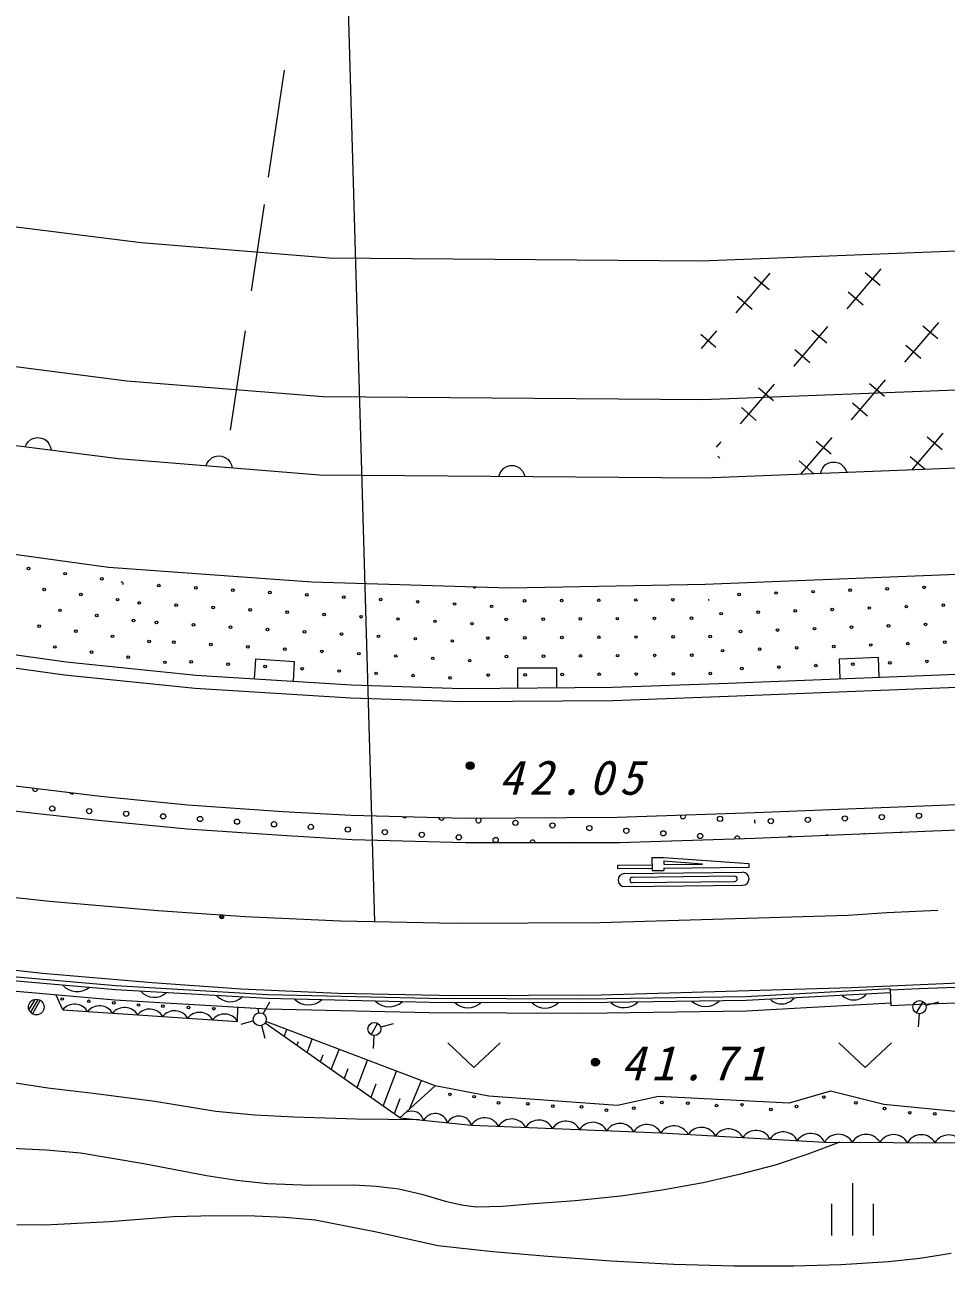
# Model space of a CAD drawing. Units: millimetres, scale not verified. Extents: x 40000 to 680000, y 20000 to 380000.
# Drawn here: x 418681 to 453852, y 271716 to 319128 of the extents above; entities that cross this region are included whole.
import ezdxf

# ---------------------------------------------------------------- set-up
doc = ezdxf.new("R2010")
doc.units = ezdxf.units.MM
doc.header["$LTSCALE"] = 1000
doc.linetypes.add('CHAIN', pattern=[18.5, 12, -1.5, 3.5, -1.5])
doc.layers.add('S-BGD', color=7, linetype='Continuous', lineweight=13)
doc.layers.add('S-BMK', color=1, linetype='CHAIN', lineweight=13)
doc.styles.add('ＭＳ ゴシック', font='')
doc.styles.get('ＭＳ ゴシック').set_extended_font_data('MS Gothic')

msp = doc.modelspace()

# ---------------------------------------------------------------- linework, layer by layer
at = {"layer": 'S-BGD'}
for p, q in [((427979, 313305), (428591, 317395)), ((427330, 308969), (427824, 312270)), ((417385, 311539), (423117, 310808)), ((444481, 310120), (483617, 311623)), ((423117, 310808), (430297, 310230)), ((430297, 310230), (444481, 310120)), ((445836, 308122), (447138, 309641)), ((450076, 308285), (451377, 309804)), ((450763, 309671), (451333, 309183)), ((446524, 309509), (447093, 309021)), ((446442, 308261), (445873, 308749)), ((450682, 308424), (450113, 308912)), ((452277, 306247), (453578, 307765)), ((426534, 303648), (427101, 307442)), ((444485, 307307), (445055, 306819)), ((444517, 306760), (445099, 307440)), ((448037, 306084), (449339, 307603)), ((448725, 307470), (449294, 306982)), ((452964, 307633), (453534, 307145)), ((452883, 306386), (452314, 306874)), ((416570, 306300), (422569, 305535)), ((444563, 304820), (483982, 306334)), ((448644, 306223), (448074, 306711)), ((422569, 305535), (430064, 304932)), ((445999, 303883), (447301, 305401)), ((450238, 304046), (451540, 305564)), ((450926, 305432), (451496, 304944)), ((430064, 304932), (444563, 304820)), ((446687, 305269), (447256, 304781)), ((446605, 304022), (446036, 304510)), ((450845, 304185), (450275, 304673)), ((452539, 302124), (453741, 303526)), ((422259, 302550), (416110, 303334)), ((418688, 303006), (418743, 303115)), ((418743, 303115), (418814, 303204)), ((418814, 303204), (418923, 303301)), ((418923, 303301), (419039, 303346)), ((419039, 303346), (419160, 303366)), ((419160, 303366), (419314, 303347)), ((419314, 303347), (419426, 303297)), ((419426, 303297), (419528, 303224)), ((419528, 303224), (419610, 303102)), ((419610, 303102), (419658, 302998)), ((419658, 302998), (419680, 302879)), ((484189, 303339), (444609, 301819)), ((445084, 302992), (445262, 303200)), ((448300, 301961), (449502, 303363)), ((448888, 303231), (449457, 302743)), ((453127, 303394), (453697, 302906)), ((429932, 301933), (422259, 302550)), ((425714, 302485), (425817, 302587)), ((425817, 302587), (425932, 302638)), ((425932, 302638), (426052, 302664)), ((426052, 302664), (426206, 302652)), ((426206, 302652), (426321, 302607)), ((426321, 302607), (426425, 302539)), ((426425, 302539), (426514, 302421)), ((445135, 302651), (445218, 302580)), ((453046, 302146), (452477, 302634)), ((425597, 302282), (425646, 302393)), ((425646, 302393), (425714, 302485)), ((426514, 302421), (426566, 302319)), ((426566, 302319), (426594, 302201)), ((436811, 301995), (436872, 302092)), ((436872, 302092), (436968, 302201)), ((436968, 302201), (437078, 302260)), ((437078, 302260), (437196, 302294)), ((437196, 302294), (437351, 302293)), ((437351, 302293), (437468, 302257)), ((437468, 302257), (437578, 302196)), ((437578, 302196), (437674, 302085)), ((437674, 302085), (437734, 301987)), ((448806, 301983), (448237, 302472)), ((449057, 301990), (449092, 302106)), ((449092, 302106), (449148, 302206)), ((449148, 302206), (449239, 302320)), ((449239, 302320), (449347, 302384)), ((449347, 302384), (449463, 302423)), ((449463, 302423), (449618, 302429)), ((449618, 302429), (449736, 302399)), ((449736, 302399), (449849, 302343)), ((449849, 302343), (449950, 302237)), ((449950, 302237), (450014, 302142)), ((450014, 302142), (450056, 302028)), ((444609, 301819), (429932, 301933)), ((436770, 301880), (436811, 301995)), ((437734, 301987), (437770, 301872)), ((444652, 297768), (494304, 299701)), ((415421, 299301), (421870, 298415)), ((421870, 298415), (429640, 297848)), ((429640, 297848), (437184, 297622)), ((437184, 297622), (444652, 297768)), ((415171, 295512), (420255, 294801)), ((415102, 295016), (420194, 294305)), ((445526, 293985), (475627, 295173)), ((451263, 294962), (449764, 294902)), ((451292, 294212), (451263, 294962)), ((420255, 294801), (425221, 294287)), ((427482, 294897), (427435, 294149)), ((428979, 294804), (427482, 294897)), ((428932, 294055), (428979, 294804)), ((438989, 294561), (437489, 294551)), ((437489, 294551), (437494, 293801)), ((438994, 293811), (438989, 294561)), ((445545, 293485), (475646, 294673)), ((449764, 294902), (449793, 294153)), ((420194, 294305), (425180, 293788)), ((425221, 294287), (431146, 293917)), ((441111, 293825), (445526, 293985)), ((425180, 293788), (431123, 293418)), ((431146, 293917), (435376, 293786)), ((435376, 293786), (441111, 293825)), ((441122, 293326), (445545, 293485)), ((431123, 293418), (435370, 293286)), ((435370, 293286), (441122, 293326)), ((421566, 289652), (417897, 290094)), ((474610, 290130), (446559, 289032)), ((424907, 289329), (421566, 289652)), ((428531, 289072), (424907, 289329)), ((421481, 288736), (417807, 289150)), ((431138, 288931), (428531, 289072)), ((435482, 288817), (431138, 288931)), ((441290, 288852), (435482, 288817)), ((446559, 289032), (441290, 288852)), ((474606, 289204), (446549, 288050)), ((424872, 288407), (421481, 288736)), ((428487, 288162), (424872, 288407)), ((431180, 288004), (428487, 288162)), ((435507, 287882), (431180, 288004)), ((441377, 287882), (435507, 287882)), ((446549, 288050), (441377, 287882)), ((442619, 287325), (443069, 287330)), ((442619, 287325), (442624, 286825)), ((443069, 287330), (446322, 287091)), ((441322, 287036), (442622, 287050)), ((441324, 286886), (441322, 287036)), ((442624, 286900), (441324, 286886)), ((444546, 287072), (443059, 287181)), ((443070, 287180), (443072, 287080)), ((443072, 287055), (444546, 287072)), ((446323, 286941), (443073, 286905)), ((443073, 286930), (443074, 286830)), ((446322, 287091), (446323, 286941)), ((441575, 286714), (446075, 286763)), ((445777, 286610), (441877, 286567)), ((441879, 286367), (445779, 286410)), ((442624, 286825), (443074, 286830)), ((441581, 286214), (446081, 286263)), ((414939, 283396), (419354, 282906)), ((451719, 282429), (473053, 283316)), ((422142, 282271), (416105, 282806)), ((422153, 282420), (416122, 282955)), ((419354, 282906), (423547, 282546)), ((422112, 281872), (416061, 282409)), ((427949, 281934), (422142, 282271)), ((427955, 282084), (422153, 282420)), ((423547, 282546), (426942, 282309)), ((426942, 282309), (430636, 282146)), ((430636, 282146), (435130, 282050)), ((440684, 282079), (450223, 282356)), ((451713, 282307), (446207, 282008)), ((451721, 282157), (446212, 281858)), ((450223, 282356), (451719, 282429)), ((451717, 282257), (451713, 282307)), ((452816, 282305), (451717, 282257)), ((451717, 282257), (451743, 281657)), ((456805, 282455), (452816, 282305)), ((419057, 281906), (418834, 281519)), ((419173, 281907), (418891, 281418)), ((419268, 281872), (418969, 281353)), ((420127, 281503), (419871, 282071)), ((427933, 281535), (422112, 281872)), ((428023, 281796), (427773, 281363)), ((434118, 281786), (427949, 281934)), ((434120, 281936), (427955, 282084)), ((440019, 281768), (434118, 281786)), ((440018, 281918), (434120, 281936)), ((435130, 282050), (440684, 282079)), ((446207, 282008), (440018, 281918)), ((446212, 281858), (440019, 281768)), ((451743, 281758), (446226, 281458)), ((452840, 281706), (451743, 281657)), ((452959, 281827), (452709, 281393)), ((456833, 281856), (452840, 281706)), ((453558, 281804), (453075, 281675)), ((420127, 281503), (426803, 281065)), ((426803, 281065), (426811, 281600)), ((427614, 281391), (427591, 281554)), ((434112, 281386), (427933, 281535)), ((440021, 281368), (434112, 281386)), ((446226, 281458), (440021, 281368)), ((452819, 281361), (452789, 280862)), ((427407, 281082), (426924, 280952)), ((427713, 280905), (427842, 280423)), ((432999, 277385), (427852, 281003)), ((434343, 278599), (427882, 281057)), ((428584, 280489), (428684, 280752)), ((432148, 280992), (431899, 280559)), ((432747, 280969), (432265, 280840)), ((429115, 280286), (429064, 280152)), ((429460, 279873), (429654, 280383)), ((432008, 280526), (431979, 280027)), ((434827, 280250), (435827, 279305)), ((435827, 279305), (436827, 280250)), ((449761, 280250), (450761, 279305)), ((450761, 279305), (451761, 280250)), ((430053, 279774), (429957, 279523)), ((430381, 279225), (430674, 279995)), ((431365, 278534), (431763, 279581)), ((419558, 278520), (417830, 278788)), ((431013, 279250), (430872, 278880)), ((432365, 277831), (432871, 279159)), ((433816, 278799), (433351, 277703)), ((421284, 278314), (419558, 278520)), ((423640, 278000), (421284, 278314)), ((432083, 278662), (431893, 278162)), ((434343, 278599), (432999, 277385)), ((436396, 278209), (434343, 278599)), ((449440, 278401), (447853, 277941)), ((451468, 277891), (449440, 278401)), ((425975, 277629), (423640, 278000)), ((432996, 278106), (432780, 277539)), ((441307, 277855), (436396, 278209)), ((442873, 278200), (441307, 277855)), ((447853, 277941), (442873, 278200)), ((454594, 277581), (451468, 277891)), ((427464, 277488), (425975, 277629)), ((428949, 277407), (427464, 277488)), ((431341, 277328), (428949, 277407)), ((432999, 277385), (435730, 277103)), ((433737, 277309), (431341, 277328)), ((435730, 277103), (442960, 276805)), ((442960, 276805), (449214, 276458)), ((449791, 276454), (448573, 275990)), ((449214, 276458), (454481, 276427)), ((419500, 276150), (418172, 276208)), ((420810, 276033), (419500, 276150)), ((423220, 275630), (420810, 276033)), ((448573, 275990), (447324, 275580)), ((425617, 275168), (423220, 275630)), ((447324, 275580), (445955, 275212)), ((426779, 274984), (425617, 275168)), ((445955, 275212), (444576, 274904)), ((427939, 274862), (426779, 274984)), ((429586, 274803), (427939, 274862)), ((431224, 274805), (429586, 274803)), ((432092, 274759), (431224, 274805)), ((432955, 274652), (432092, 274759)), ((433884, 274443), (432955, 274652)), ((443009, 274619), (441430, 274394)), ((444576, 274904), (443009, 274619)), ((450271, 274886), (450271, 272886)), ((434791, 274178), (433884, 274443)), ((435352, 274041), (434791, 274178)), ((437943, 274086), (436923, 273996)), ((439694, 274211), (437943, 274086)), ((441430, 274394), (439694, 274211)), ((449471, 274091), (449471, 272891)), ((451071, 274091), (451071, 272891)), ((424361, 273599), (421913, 273412)), ((425917, 273643), (424361, 273599)), ((427464, 273627), (425917, 273643)), ((428619, 273577), (427464, 273627)), ((429759, 273467), (428619, 273577)), ((435910, 273968), (435352, 274041)), ((436923, 273996), (435910, 273968)), ((419450, 273285), (418372, 273297)), ((421913, 273412), (419450, 273285)), ((432109, 273011), (429759, 273467)), ((434450, 272493), (432109, 273011)), ((436546, 272261), (434450, 272493)), ((438649, 272088), (436546, 272261)), ((454040, 272194), (452845, 272005)), ((441058, 271906), (438649, 272088)), ((443460, 271785), (441058, 271906)), ((445741, 271720), (443460, 271785)), ((448023, 271716), (445741, 271720)), ((449835, 271766), (448023, 271716)), ((451649, 271876), (449835, 271766)), ((452845, 272005), (451649, 271876))]:
    msp.add_line(p, q, dxfattribs=at)
for centre, radius in [((418820, 298362), 49.7), ((420220, 298166), 49.7), ((421621, 297971), 49.7), ((423797, 297710), 49.7), ((419422, 297564), 49.7), ((420823, 297368), 49.7), ((425208, 297622), 49.7), ((426619, 297534), 49.7), ((428031, 297446), 49.7), ((429442, 297358), 49.7), ((430854, 297270), 49.7), ((445945, 297372), 49.7), ((447358, 297426), 49.7), ((448771, 297479), 49.7), ((450184, 297533), 49.7), ((451598, 297587), 49.7), ((453011, 297641), 49.7), ((420024, 296766), 49.7), ((422223, 297172), 49.7), ((423047, 297048), 49.7), ((424458, 296960), 49.7), ((425870, 296873), 49.7), ((427281, 296785), 49.7), ((432265, 297182), 49.7), ((433677, 297094), 49.7), ((435088, 297007), 49.7), ((436500, 296919), 49.7), ((437760, 297131), 49.7), ((439174, 297141), 49.7), ((440588, 297150), 49.7), ((442002, 297160), 49.7), ((443417, 297170), 49.7), ((449505, 296800), 49.7), ((450918, 296854), 49.7), ((452331, 296908), 49.7), ((453744, 296961), 49.7), ((421425, 296570), 49.7), ((422826, 296374), 49.7), ((423709, 296299), 49.7), ((428693, 296697), 49.7), ((430104, 296609), 49.7), ((431516, 296521), 49.7), ((432927, 296433), 49.7), ((434339, 296345), 49.7), ((437058, 296419), 49.7), ((438472, 296429), 49.7), ((439886, 296438), 49.7), ((441300, 296448), 49.7), ((442714, 296458), 49.7), ((444129, 296467), 49.7), ((445265, 296638), 49.7), ((446678, 296692), 49.7), ((448092, 296746), 49.7), ((419226, 296163), 49.7), ((420627, 295968), 49.7), ((425120, 296211), 49.7), ((426532, 296123), 49.7), ((427943, 296035), 49.7), ((429354, 295947), 49.7), ((430766, 295859), 49.7), ((435750, 296257), 49.7), ((445999, 295958), 49.7), ((447412, 296012), 49.7), ((448825, 296066), 49.7), ((450238, 296120), 49.7), ((451651, 296174), 49.7), ((453065, 296228), 49.7), ((419829, 295365), 49.7), ((422027, 295772), 49.7), ((423428, 295576), 49.7), ((424370, 295549), 49.7), ((425782, 295461), 49.7), ((427193, 295373), 49.7), ((432177, 295771), 49.7), ((433589, 295683), 49.7), ((435000, 295595), 49.7), ((436355, 295707), 49.7), ((437770, 295717), 49.7), ((439184, 295726), 49.7), ((440598, 295736), 49.7), ((442012, 295746), 49.7), ((443426, 295756), 49.7), ((444840, 295765), 49.7), ((448145, 295333), 49.7), ((449559, 295387), 49.7), ((450972, 295441), 49.7), ((452385, 295494), 49.7), ((453798, 295548), 49.7), ((421229, 295169), 49.7), ((422630, 294974), 49.7), ((428605, 295285), 49.7), ((430016, 295197), 49.7), ((431428, 295109), 49.7), ((432839, 295021), 49.7), ((434251, 294933), 49.7), ((437067, 295005), 49.7), ((438481, 295015), 49.7), ((439896, 295024), 49.7), ((441310, 295034), 49.7), ((442724, 295044), 49.7), ((444138, 295053), 49.7), ((445319, 295225), 49.7), ((446732, 295279), 49.7), ((424030, 294778), 49.7), ((425032, 294799), 49.7), ((426444, 294711), 49.7), ((427855, 294623), 49.7), ((429267, 294535), 49.7), ((430678, 294447), 49.7), ((435662, 294845), 49.7), ((446053, 294545), 49.7), ((447466, 294599), 49.7), ((448879, 294653), 49.7), ((450292, 294707), 49.7), ((451705, 294761), 49.7), ((453119, 294815), 49.7), ((432089, 294359), 49.7), ((433501, 294272), 49.7), ((434912, 294184), 49.7), ((436365, 294293), 49.7), ((437779, 294303), 49.7), ((439193, 294312), 49.7), ((440608, 294322), 49.7), ((442022, 294332), 49.7), ((443436, 294341), 49.7), ((444850, 294351), 49.7), ((435679, 290831), 150), ((435679, 290831), 131), ((435679, 290831), 112), ((435679, 290831), 93.7), ((435679, 290831), 75), ((435679, 290831), 56.2), ((435679, 290831), 37.5), ((435679, 290831), 18.7), ((419728, 289196), 99.5), ((421138, 289096), 99.5), ((422549, 288995), 99.5), ((423960, 288895), 99.5), ((425370, 288795), 99.5), ((426781, 288695), 99.5), ((437411, 288648), 99.5), ((445220, 288802), 99.5), ((447159, 288713), 99.5), ((448573, 288765), 99.5), ((449986, 288816), 99.5), ((451399, 288867), 99.5), ((452813, 288919), 99.5), ((428192, 288594), 99.5), ((429602, 288494), 99.5), ((431013, 288394), 99.5), ((432424, 288294), 99.5), ((433834, 288193), 99.5), ((438822, 288548), 99.5), ((440232, 288448), 99.5), ((441643, 288347), 99.5), ((443054, 288247), 99.5), ((435245, 288093), 99.5), ((436656, 287993), 99.5), ((444464, 288147), 99.5), ((426198, 285061), 75), ((426198, 285061), 37.5), ((419118, 281612), 300), ((420105, 281921), 50), ((421119, 281833), 50), ((422080, 281775), 50), ((423025, 281691), 50), ((423951, 281645), 50), ((424929, 281593), 50), ((452834, 281610), 250), ((425893, 281549), 50), ((427648, 281146), 250), ((432024, 280775), 250), ((440462, 279507), 150), ((440462, 279507), 131), ((440462, 279507), 112), ((440462, 279507), 93.7), ((440462, 279507), 75), ((440462, 279507), 75), ((440462, 279507), 56.2), ((440462, 279507), 37.5), ((440463, 279507), 37.5), ((440462, 279507), 18.7), ((434910, 278278), 50), ((435832, 278191), 50), ((436768, 277958), 50), ((437887, 277915), 50), ((438841, 277827), 50), ((439930, 277801), 50), ((442994, 277966), 50), ((443993, 277945), 50), ((445088, 277849), 50), ((446059, 277883), 50), ((448140, 277813), 50), ((449183, 278176), 50), ((450408, 277958), 50), ((440881, 277674), 50), ((441930, 277752), 50), ((447164, 277702), 50), ((451497, 277741), 50), ((452460, 277577), 50), ((453415, 277535), 50)]:
    msp.add_circle(centre, radius, dxfattribs=at)
for centre, radius, start, end in [((422385, 297798), 49.7, 296.1055, 142.0243), ((435838, 297668), 49.7, 185.2743, 351.2863), ((444831, 297179), 49.7, 160.9403, 225.0841), ((419073, 289951), 99.5, 172.6981, 353.5589), ((420483, 289851), 99.5, 216.6272, 309.6297), ((433179, 288949), 99.5, 224.0278, 312.9686), ((434590, 288849), 99.5, 182.9663, 354.0301), ((436000, 288748), 99.5, 133.8567, 46.8181), ((443809, 288902), 99.5, 161.0328, 22.8852), ((446631, 288702), 99.5, 138.5145, 220.3772), ((452132, 288186), 99.5, 71.6211, 113.0924), ((438066, 287893), 99.5, 353.7793, 186.2207), ((439477, 287792), 99.5, 64.0619, 115.9381), ((445875, 288047), 99.5, 351.0015, 192.7148), ((446479, 287981), 99.5, 43.7793, 44.8734), ((447892, 288032), 99.5, 49.2441, 135.4694), ((449305, 288084), 99.5, 55.3358, 129.3777), ((450718, 288135), 99.5, 62.4479, 122.2656), ((441578, 286464), 250, 90.6296, 270.6296), ((441878, 286467), 100, 90.6296, 270.6296), ((445778, 286510), 100, 270.6296, 90.6296), ((446078, 286513), 250, 270.6296, 90.6296), ((420680, 282940), 738, 221.7263, 308.1359), ((423622, 282673), 688, 221.8513, 311.5205), ((450321, 282510), 628, 226.0901, 320.1191), ((420582, 281141), 582, 31.0225, 141.4648), ((421536, 281078), 582, 31.0215, 141.4651), ((426525, 282505), 688, 221.8513, 311.5205), ((429505, 282458), 761, 226.1155, 311.1232), ((432589, 282384), 761, 226.1155, 311.1232), ((435595, 282286), 705, 225.5717, 314.0869), ((438545, 282277), 705, 225.5717, 314.0869), ((441559, 282357), 766, 228.4742, 313.1901), ((444656, 282402), 766, 228.4742, 313.1901), ((447566, 282361), 628, 226.0901, 320.1191), ((422490, 281015), 582, 31.021, 141.4661), ((423443, 280953), 582, 31.0215, 141.4658), ((424397, 280890), 582, 31.0225, 141.4648), ((425351, 280828), 582, 31.0215, 141.4651), ((426305, 280765), 582, 31.0215, 141.4658), ((433434, 277140), 499, 17.5986, 113.5637), ((434344, 277046), 499, 17.5981, 150.5852), ((435254, 276952), 499, 17.5989, 150.5852), ((436234, 276786), 595, 27.3796, 147.8994), ((437267, 276744), 595, 27.3796, 147.8994), ((438300, 276701), 595, 27.3796, 147.8994), ((439333, 276659), 595, 27.3801, 147.8992), ((440366, 276616), 595, 27.3796, 147.8994), ((441398, 276574), 595, 27.3796, 147.8994), ((442431, 276531), 595, 27.3796, 147.8994), ((443464, 276472), 604, 27.0574, 146.5859), ((444507, 276414), 604, 27.0566, 146.5859), ((445549, 276356), 604, 27.0566, 146.5864), ((446592, 276298), 604, 27.0574, 146.5859), ((447634, 276241), 604, 27.0566, 146.5859), ((448676, 276183), 604, 27.0566, 146.5864), ((449739, 276142), 612, 30.3464, 148.9929), ((450793, 276136), 612, 30.3464, 148.9929), ((451846, 276130), 612, 30.3464, 148.9929), ((452900, 276124), 612, 30.3464, 148.9929), ((453953, 276118), 612, 30.3464, 148.9929)]:
    msp.add_arc(centre, radius, start, end, dxfattribs=at)
at = {"layer": 'S-BMK', "linetype": 'Continuous'}
msp.add_line((432046, 284866), (430732, 330308), dxfattribs=at)
at = {"layer": 'S-BMK'}
for p, q in [((419623, 285642), (415283, 286124)), ((423760, 285288), (419623, 285642)), ((467018, 285847), (451593, 285216)), ((427098, 285054), (423760, 285288)), ((430726, 284894), (427098, 285054)), ((450116, 285104), (440637, 284829)), ((451593, 285216), (450116, 285104)), ((435152, 284800), (430726, 284894)), ((440637, 284829), (435152, 284800))]:
    msp.add_line(p, q, dxfattribs=at)

# ---------------------------------------------------------------- texts
at = {"layer": 'S-BGD', "char_height": 1320, "attachment_point": 7, "style": 'ＭＳ ゴシック'}
for s, insert in [('\\T1.28;\\Q15;42.05', (436771, 289698)), ('\\T1.28;\\Q15;41.71', (441436, 278794))]:
    msp.add_mtext(s, dxfattribs=dict(at, insert=insert))

doc.saveas('drawing.dxf')
